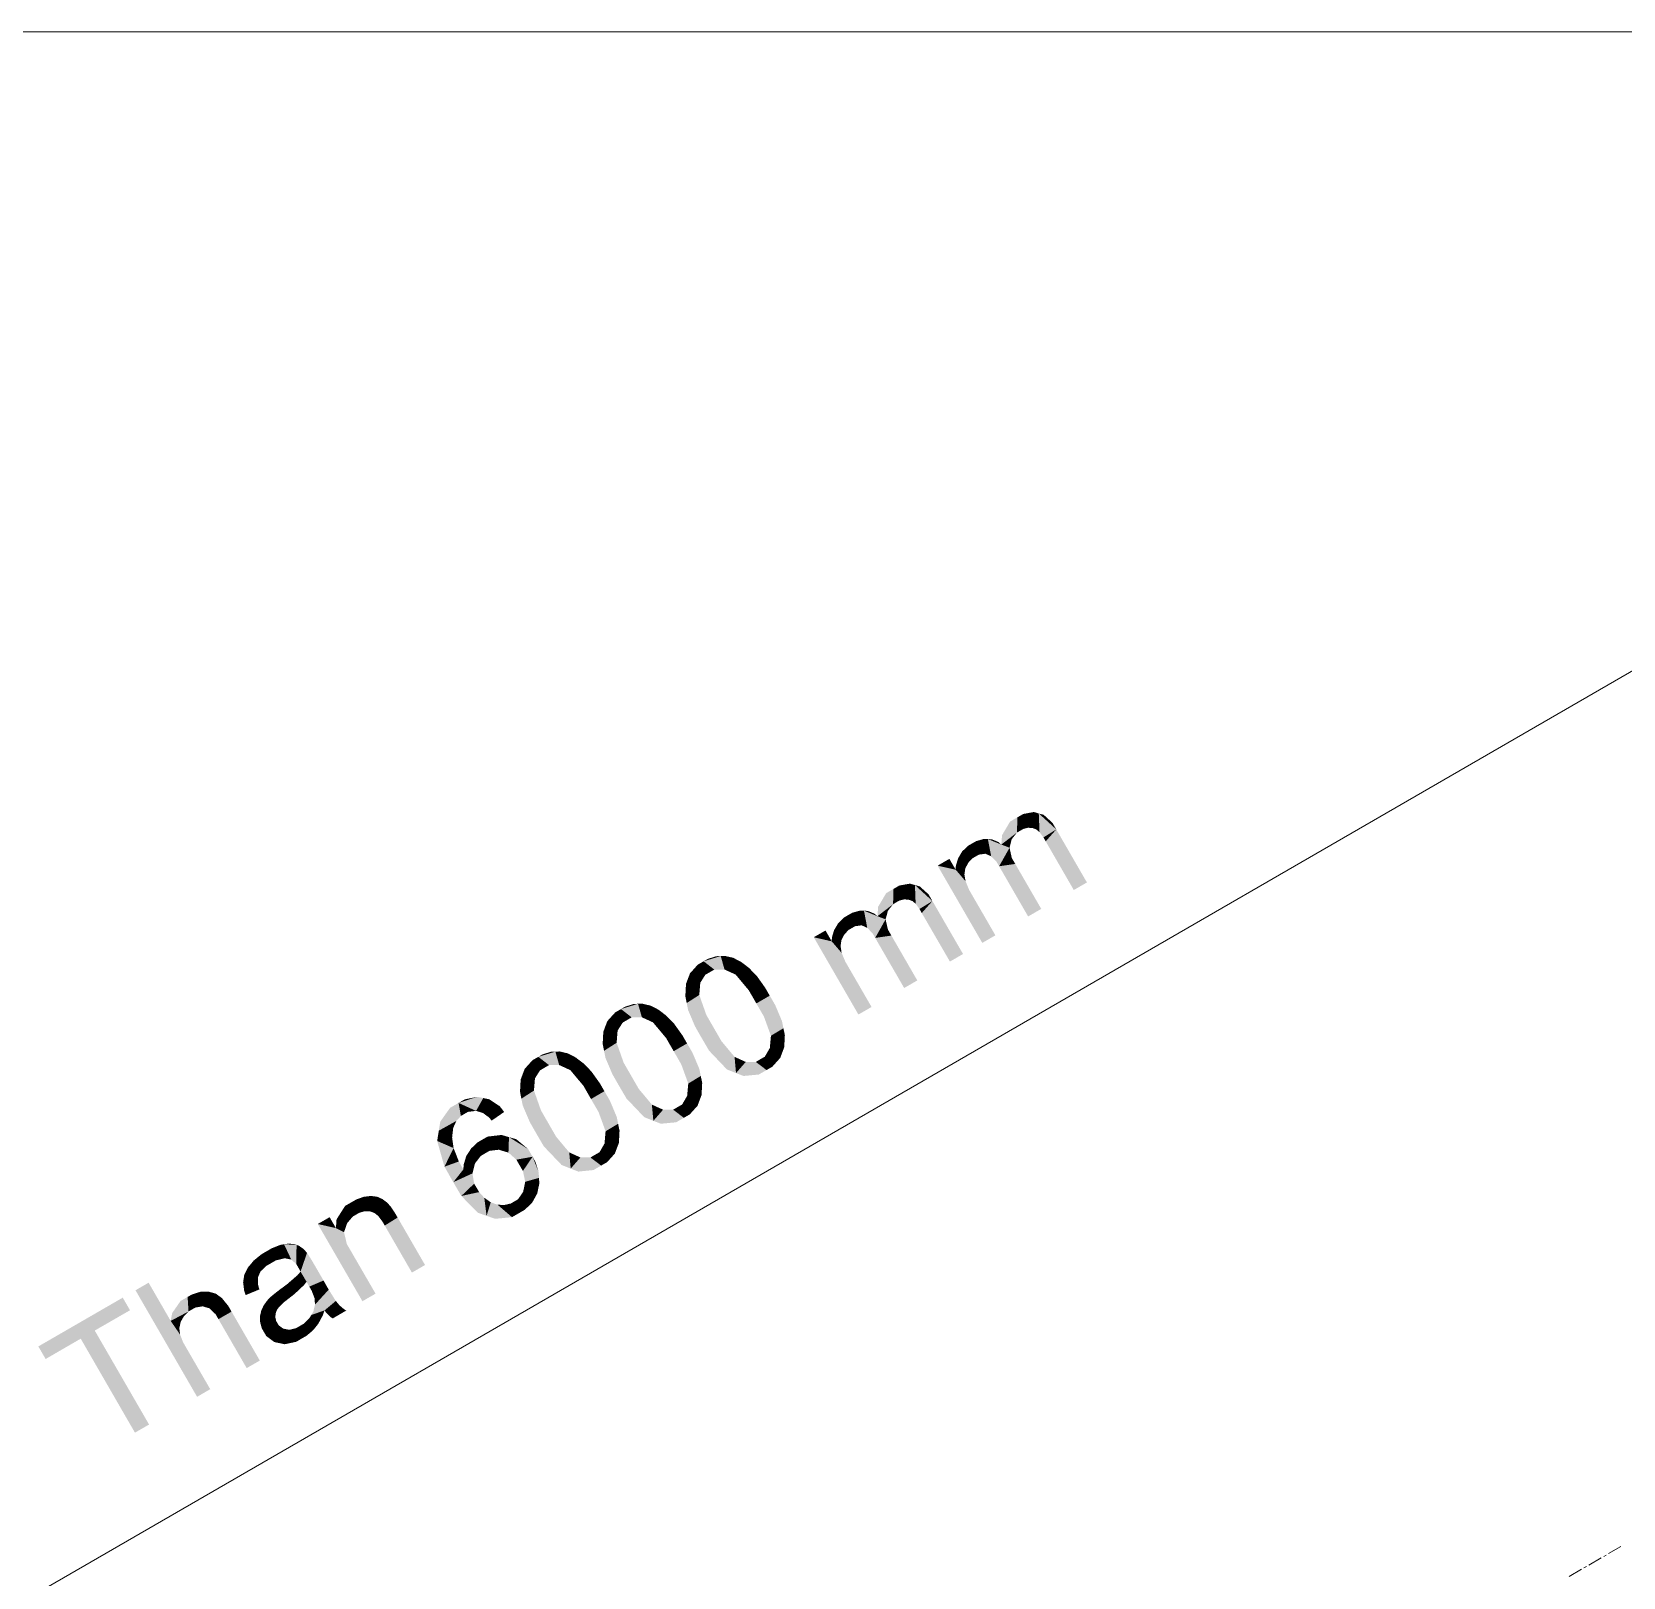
# Model space of a CAD drawing. Header units: millimetres. Extents: x 2 to 579, y 1 to 405.
# Drawn here: x 238.43 to 255.89, y 116.12 to 133.07 of the extents above; entities that cross this region are included whole.
import ezdxf

# ---------------------------------------------------------------- set-up
doc = ezdxf.new("R2010")
doc.units = ezdxf.units.MM
doc.linetypes.add('XKITLINE00', pattern=[0])
doc.layers.add('LinkedObject', color=7, linetype='Continuous', lineweight=0)

# ---------------------------------------------------------------- blocks, each defined once
blk = doc.blocks.new('*A4')
at = {"layer": 'LinkedObject'}
for points in [[(249.479, 124.497), (249.308, 124.491), (249.425, 124.513)], [(249.408, 124.338), (249.308, 124.491), (249.479, 124.497)], [(249.479, 124.497), (249.451, 124.322), (249.408, 124.338)], [(249.451, 124.322), (249.479, 124.497), (249.469, 124.307)], [(249.469, 124.307), (249.479, 124.497), (249.487, 124.292)], [(249.629, 124.394), (249.479, 124.497), (249.533, 124.482)], [(249.671, 124.322), (249.479, 124.497), (249.629, 124.394)], [(249.53, 124.234), (249.479, 124.497), (249.671, 124.322)], [(249.487, 124.292), (249.479, 124.497), (249.53, 124.234)], [(249.245, 124.455), (249.068, 124.156), (249.164, 124.408)], [(249.239, 124.287), (249.068, 124.156), (249.245, 124.455)], [(249.164, 124.408), (249.068, 124.156), (249.076, 124.259)], [(249.239, 124.287), (249.245, 124.455), (249.284, 124.312)], [(249.308, 124.491), (249.358, 124.34), (249.245, 124.455)], [(249.245, 124.455), (249.358, 124.34), (249.308, 124.327)], [(249.284, 124.312), (249.245, 124.455), (249.308, 124.327)], [(249.358, 124.34), (249.308, 124.491), (249.383, 124.339)], [(249.383, 124.339), (249.308, 124.491), (249.408, 124.338)], [(249.671, 124.322), (249.555, 124.191), (249.53, 124.234)], [(249.555, 124.191), (249.671, 124.322), (249.863, 123.657)], [(249.863, 123.657), (249.671, 124.322), (250.007, 123.74)], [(248.823, 124.046), (248.701, 124.141), (248.744, 124.166)], [(248.791, 124.193), (248.894, 124.055), (248.744, 124.166)], [(248.744, 124.166), (248.894, 124.055), (248.823, 124.046)], [(248.879, 124.218), (248.894, 124.055), (248.791, 124.193)], [(248.92, 124.216), (248.894, 124.055), (248.879, 124.218)], [(248.92, 124.216), (248.925, 124.041), (248.894, 124.055)], [(248.925, 124.041), (248.92, 124.216), (248.957, 124.028)], [(249.035, 124.184), (248.92, 124.216), (248.962, 124.214)], [(249.068, 124.156), (248.92, 124.216), (249.035, 124.184)], [(249.016, 123.966), (248.92, 124.216), (249.068, 124.156)], [(248.957, 124.028), (248.92, 124.216), (249.016, 123.966)], [(249.016, 123.966), (249.068, 124.156), (249.044, 123.918)], [(249.158, 124.121), (249.044, 123.918), (249.068, 124.156)], [(249.182, 124.214), (249.068, 124.156), (249.239, 124.287)], [(249.17, 124.167), (249.068, 124.156), (249.182, 124.214)], [(249.068, 124.156), (249.17, 124.167), (249.158, 124.121)], [(248.567, 123.88), (248.369, 123.924), (248.498, 123.999)], [(248.615, 124.041), (248.569, 123.922), (248.593, 124.003)], [(248.706, 123.957), (248.569, 123.922), (248.615, 124.041)], [(248.637, 124.079), (248.753, 124.006), (248.615, 124.041)], [(248.615, 124.041), (248.753, 124.006), (248.706, 123.957)], [(248.701, 124.141), (248.753, 124.006), (248.637, 124.079)], [(248.753, 124.006), (248.701, 124.141), (248.783, 124.023)], [(248.783, 124.023), (248.701, 124.141), (248.823, 124.046)], [(249.183, 124.008), (249.044, 123.918), (249.158, 124.121)], [(249.221, 123.943), (249.044, 123.918), (249.183, 124.008)], [(248.369, 123.924), (248.567, 123.88), (248.859, 123.077)], [(248.673, 123.896), (248.567, 123.88), (248.569, 123.922)], [(248.663, 123.828), (248.567, 123.88), (248.673, 123.896)], [(248.715, 123.658), (249.003, 123.16), (248.567, 123.88)], [(248.715, 123.658), (248.567, 123.88), (248.676, 123.753)], [(248.676, 123.753), (248.567, 123.88), (248.669, 123.79)], [(248.669, 123.79), (248.567, 123.88), (248.663, 123.828)], [(248.859, 123.077), (248.567, 123.88), (249.003, 123.16)], [(248.69, 123.927), (248.569, 123.922), (248.706, 123.957)], [(248.673, 123.896), (248.569, 123.922), (248.69, 123.927)], [(249.044, 123.918), (249.221, 123.943), (249.362, 123.367)], [(249.362, 123.367), (249.221, 123.943), (249.506, 123.45)], [(247.885, 123.669), (247.709, 123.37), (247.805, 123.623)], [(247.88, 123.501), (247.709, 123.37), (247.885, 123.669)], [(247.805, 123.623), (247.709, 123.37), (247.716, 123.473)], [(247.88, 123.501), (247.885, 123.669), (247.924, 123.527)], [(247.948, 123.706), (247.999, 123.554), (247.885, 123.669)], [(247.885, 123.669), (247.999, 123.554), (247.949, 123.541)], [(247.924, 123.527), (247.885, 123.669), (247.949, 123.541)], [(248.12, 123.712), (247.948, 123.706), (248.065, 123.727)], [(248.049, 123.552), (247.948, 123.706), (248.12, 123.712)], [(247.999, 123.554), (247.948, 123.706), (248.024, 123.553)], [(248.024, 123.553), (247.948, 123.706), (248.049, 123.552)], [(248.12, 123.712), (248.092, 123.536), (248.049, 123.552)], [(248.092, 123.536), (248.12, 123.712), (248.11, 123.521)], [(248.11, 123.521), (248.12, 123.712), (248.128, 123.507)], [(248.27, 123.609), (248.12, 123.712), (248.174, 123.696)], [(248.312, 123.536), (248.12, 123.712), (248.27, 123.609)], [(248.17, 123.449), (248.12, 123.712), (248.312, 123.536)], [(248.128, 123.507), (248.12, 123.712), (248.17, 123.449)], [(247.823, 123.428), (247.709, 123.37), (247.88, 123.501)], [(248.312, 123.536), (248.195, 123.405), (248.17, 123.449)], [(248.195, 123.405), (248.312, 123.536), (248.504, 122.872)], [(248.504, 122.872), (248.312, 123.536), (248.648, 122.955)], [(247.278, 123.293), (247.394, 123.22), (247.256, 123.255)], [(247.342, 123.355), (247.394, 123.22), (247.278, 123.293)], [(247.464, 123.26), (247.342, 123.355), (247.384, 123.38)], [(247.394, 123.22), (247.342, 123.355), (247.424, 123.237)], [(247.424, 123.237), (247.342, 123.355), (247.464, 123.26)], [(247.431, 123.407), (247.535, 123.27), (247.384, 123.38)], [(247.384, 123.38), (247.535, 123.27), (247.464, 123.26)], [(247.52, 123.432), (247.535, 123.27), (247.431, 123.407)], [(247.561, 123.43), (247.535, 123.27), (247.52, 123.432)], [(247.561, 123.43), (247.566, 123.256), (247.535, 123.27)], [(247.566, 123.256), (247.561, 123.43), (247.597, 123.242)], [(247.676, 123.398), (247.561, 123.43), (247.602, 123.428)], [(247.709, 123.37), (247.561, 123.43), (247.676, 123.398)], [(247.657, 123.18), (247.561, 123.43), (247.709, 123.37)], [(247.597, 123.242), (247.561, 123.43), (247.657, 123.18)], [(247.657, 123.18), (247.709, 123.37), (247.684, 123.132)], [(247.798, 123.335), (247.684, 123.132), (247.709, 123.37)], [(247.824, 123.223), (247.684, 123.132), (247.798, 123.335)], [(247.811, 123.382), (247.709, 123.37), (247.823, 123.428)], [(247.709, 123.37), (247.811, 123.382), (247.798, 123.335)], [(247.207, 123.094), (247.01, 123.139), (247.139, 123.213)], [(247.01, 123.139), (247.207, 123.094), (247.5, 122.291)], [(247.314, 123.11), (247.207, 123.094), (247.209, 123.137)], [(247.304, 123.042), (247.207, 123.094), (247.314, 123.11)], [(247.256, 123.255), (247.209, 123.137), (247.233, 123.217)], [(247.347, 123.172), (247.209, 123.137), (247.256, 123.255)], [(247.331, 123.141), (247.209, 123.137), (247.347, 123.172)], [(247.314, 123.11), (247.209, 123.137), (247.331, 123.141)], [(247.256, 123.255), (247.394, 123.22), (247.347, 123.172)], [(247.862, 123.157), (247.684, 123.132), (247.824, 123.223)], [(247.684, 123.132), (247.862, 123.157), (248.002, 122.582)], [(248.002, 122.582), (247.862, 123.157), (248.146, 122.665)], [(245.989, 122.933), (245.802, 122.875), (245.942, 122.931)], [(246.031, 122.785), (245.802, 122.875), (245.989, 122.933)], [(245.942, 122.931), (245.802, 122.875), (245.849, 122.902)], [(246.035, 122.934), (246.092, 122.757), (245.989, 122.933)], [(245.989, 122.933), (246.092, 122.757), (246.031, 122.785)], [(246.125, 122.914), (246.092, 122.757), (246.035, 122.934)], [(247.356, 122.872), (247.644, 122.374), (247.207, 123.094)], [(247.356, 122.872), (247.207, 123.094), (247.316, 122.967)], [(247.316, 122.967), (247.207, 123.094), (247.31, 123.005)], [(247.31, 123.005), (247.207, 123.094), (247.304, 123.042)], [(247.5, 122.291), (247.207, 123.094), (247.644, 122.374)], [(245.738, 122.839), (245.82, 122.727), (245.652, 122.743)], [(245.802, 122.875), (245.82, 122.727), (245.738, 122.839)], [(245.802, 122.875), (245.919, 122.784), (245.869, 122.755)], [(245.919, 122.784), (245.802, 122.875), (246.031, 122.785)], [(245.82, 122.727), (245.802, 122.875), (245.869, 122.755)], [(246.169, 122.891), (246.092, 122.757), (246.125, 122.914)], [(246.169, 122.891), (246.153, 122.729), (246.092, 122.757)], [(246.212, 122.869), (246.153, 122.729), (246.169, 122.891)], [(246.299, 122.803), (246.153, 122.729), (246.212, 122.869)], [(246.341, 122.759), (246.153, 122.729), (246.299, 122.803)], [(246.341, 122.759), (246.297, 122.557), (246.153, 122.729)], [(246.384, 122.716), (246.297, 122.557), (246.341, 122.759)], [(245.608, 122.627), (245.76, 122.58), (245.601, 122.492)], [(245.601, 122.492), (245.76, 122.58), (245.616, 122.417)], [(245.765, 122.639), (245.608, 122.627), (245.63, 122.685)], [(245.76, 122.58), (245.608, 122.627), (245.765, 122.639)], [(245.616, 122.417), (245.76, 122.58), (245.754, 122.506)], [(245.652, 122.743), (245.82, 122.727), (245.63, 122.685)], [(245.63, 122.685), (245.82, 122.727), (245.765, 122.639)], [(246.477, 122.585), (246.297, 122.557), (246.384, 122.716)], [(246.477, 122.585), (246.38, 122.413), (246.297, 122.557)], [(246.527, 122.498), (246.38, 122.413), (246.477, 122.585)], [(245.082, 122.409), (244.895, 122.351), (245.035, 122.407)], [(245.124, 122.261), (244.895, 122.351), (245.082, 122.409)], [(245.035, 122.407), (244.895, 122.351), (244.942, 122.378)], [(245.128, 122.41), (245.185, 122.233), (245.082, 122.409)], [(245.082, 122.409), (245.185, 122.233), (245.124, 122.261)], [(245.218, 122.389), (245.185, 122.233), (245.128, 122.41)], [(245.754, 122.506), (245.707, 122.162), (245.616, 122.417)], [(245.616, 122.417), (245.707, 122.162), (245.631, 122.341)], [(245.831, 122.287), (245.707, 122.162), (245.754, 122.506)], [(246.527, 122.498), (246.463, 122.269), (246.38, 122.413)], [(246.587, 122.395), (246.463, 122.269), (246.527, 122.498)], [(244.831, 122.314), (244.913, 122.202), (244.745, 122.219)], [(244.895, 122.351), (244.913, 122.202), (244.831, 122.314)], [(244.895, 122.351), (245.012, 122.26), (244.962, 122.231)], [(245.012, 122.26), (244.895, 122.351), (245.124, 122.261)], [(244.913, 122.202), (244.895, 122.351), (244.962, 122.231)], [(245.262, 122.367), (245.185, 122.233), (245.218, 122.389)], [(245.262, 122.367), (245.246, 122.205), (245.185, 122.233)], [(245.305, 122.345), (245.246, 122.205), (245.262, 122.367)], [(245.392, 122.279), (245.246, 122.205), (245.305, 122.345)], [(245.434, 122.235), (245.246, 122.205), (245.392, 122.279)], [(245.434, 122.235), (245.39, 122.033), (245.246, 122.205)], [(245.477, 122.191), (245.39, 122.033), (245.434, 122.235)], [(245.707, 122.162), (245.831, 122.287), (245.766, 122.058)], [(245.766, 122.058), (245.831, 122.287), (245.914, 122.143)], [(246.463, 122.269), (246.587, 122.395), (246.54, 122.058)], [(246.54, 122.058), (246.587, 122.395), (246.677, 122.141)], [(246.677, 122.141), (246.587, 122.395), (246.662, 122.217)], [(244.701, 122.102), (244.853, 122.056), (244.694, 121.968)], [(244.694, 121.968), (244.853, 122.056), (244.709, 121.893)], [(244.858, 122.115), (244.701, 122.102), (244.723, 122.161)], [(244.853, 122.056), (244.701, 122.102), (244.858, 122.115)], [(244.709, 121.893), (244.853, 122.056), (244.847, 121.981)], [(244.745, 122.219), (244.913, 122.202), (244.723, 122.161)], [(244.723, 122.161), (244.913, 122.202), (244.858, 122.115)], [(245.57, 122.061), (245.39, 122.033), (245.477, 122.191)], [(245.57, 122.061), (245.473, 121.889), (245.39, 122.033)], [(245.62, 121.974), (245.473, 121.889), (245.57, 122.061)], [(245.914, 122.143), (245.862, 121.894), (245.766, 122.058)], [(245.997, 121.999), (245.862, 121.894), (245.914, 122.143)], [(246.677, 122.141), (246.534, 121.991), (246.54, 122.058)], [(246.693, 122.066), (246.534, 121.991), (246.677, 122.141)], [(246.686, 121.932), (246.534, 121.991), (246.693, 122.066)], [(244.175, 121.884), (243.988, 121.827), (244.128, 121.883)], [(244.217, 121.737), (243.988, 121.827), (244.175, 121.884)], [(244.128, 121.883), (243.988, 121.827), (244.035, 121.854)], [(244.221, 121.886), (244.278, 121.709), (244.175, 121.884)], [(244.175, 121.884), (244.278, 121.709), (244.217, 121.737)], [(244.311, 121.865), (244.278, 121.709), (244.221, 121.886)], [(244.847, 121.981), (244.8, 121.638), (244.709, 121.893)], [(244.709, 121.893), (244.8, 121.638), (244.724, 121.817)], [(244.924, 121.763), (244.8, 121.638), (244.847, 121.981)], [(245.62, 121.974), (245.556, 121.745), (245.473, 121.889)], [(245.68, 121.871), (245.556, 121.745), (245.62, 121.974)], [(245.997, 121.999), (246.157, 121.649), (245.862, 121.894)], [(245.862, 121.894), (246.157, 121.649), (246.057, 121.689)], [(246.141, 121.827), (246.157, 121.649), (245.997, 121.999)], [(246.664, 121.873), (246.473, 121.829), (246.528, 121.924)], [(246.642, 121.815), (246.473, 121.829), (246.664, 121.873)], [(246.534, 121.991), (246.686, 121.932), (246.528, 121.924)], [(246.528, 121.924), (246.686, 121.932), (246.664, 121.873)], [(243.924, 121.79), (244.006, 121.678), (243.838, 121.695)], [(243.988, 121.827), (244.006, 121.678), (243.924, 121.79)], [(243.988, 121.827), (244.105, 121.736), (244.055, 121.707)], [(244.105, 121.736), (243.988, 121.827), (244.217, 121.737)], [(244.006, 121.678), (243.988, 121.827), (244.055, 121.707)], [(244.355, 121.843), (244.278, 121.709), (244.311, 121.865)], [(244.355, 121.843), (244.339, 121.681), (244.278, 121.709)], [(244.398, 121.82), (244.339, 121.681), (244.355, 121.843)], [(244.485, 121.754), (244.339, 121.681), (244.398, 121.82)], [(244.527, 121.711), (244.339, 121.681), (244.485, 121.754)], [(244.527, 121.711), (244.483, 121.509), (244.339, 121.681)], [(244.57, 121.667), (244.483, 121.509), (244.527, 121.711)], [(244.8, 121.638), (244.924, 121.763), (244.859, 121.534)], [(244.859, 121.534), (244.924, 121.763), (245.007, 121.619)], [(245.556, 121.745), (245.68, 121.871), (245.633, 121.534)], [(245.633, 121.534), (245.68, 121.871), (245.77, 121.617)], [(245.77, 121.617), (245.68, 121.871), (245.755, 121.693)], [(246.157, 121.649), (246.141, 121.827), (246.202, 121.799)], [(246.264, 121.771), (246.157, 121.649), (246.202, 121.799)], [(246.264, 121.771), (246.492, 121.682), (246.157, 121.649)], [(246.374, 121.771), (246.492, 121.682), (246.264, 121.771)], [(246.492, 121.682), (246.374, 121.771), (246.423, 121.8)], [(246.473, 121.829), (246.492, 121.682), (246.423, 121.8)], [(246.556, 121.719), (246.473, 121.829), (246.642, 121.815)], [(246.492, 121.682), (246.473, 121.829), (246.556, 121.719)], [(243.794, 121.578), (243.946, 121.532), (243.787, 121.444)], [(243.787, 121.444), (243.946, 121.532), (243.802, 121.368)], [(243.951, 121.591), (243.794, 121.578), (243.816, 121.636)], [(243.946, 121.532), (243.794, 121.578), (243.951, 121.591)], [(243.802, 121.368), (243.946, 121.532), (243.94, 121.457)], [(243.838, 121.695), (244.006, 121.678), (243.816, 121.636)], [(243.816, 121.636), (244.006, 121.678), (243.951, 121.591)], [(244.663, 121.537), (244.483, 121.509), (244.57, 121.667)], [(244.663, 121.537), (244.566, 121.364), (244.483, 121.509)], [(244.713, 121.45), (244.566, 121.364), (244.663, 121.537)], [(245.007, 121.619), (244.955, 121.37), (244.859, 121.534)], [(245.09, 121.475), (244.955, 121.37), (245.007, 121.619)], [(245.77, 121.617), (245.627, 121.467), (245.633, 121.534)], [(245.786, 121.542), (245.627, 121.467), (245.77, 121.617)], [(245.779, 121.408), (245.627, 121.467), (245.786, 121.542)], [(246.157, 121.649), (246.492, 121.682), (246.24, 121.617)], [(246.24, 121.617), (246.492, 121.682), (246.407, 121.633)], [(243.317, 121.388), (243.113, 121.321), (243.182, 121.361)], [(243.384, 121.375), (243.113, 121.321), (243.317, 121.388)], [(243.305, 121.234), (243.113, 121.321), (243.384, 121.375)], [(243.305, 121.234), (243.384, 121.375), (243.352, 121.22)], [(243.384, 121.375), (243.38, 121.211), (243.352, 121.22)], [(243.38, 121.211), (243.384, 121.375), (243.443, 121.165)], [(243.565, 121.285), (243.384, 121.375), (243.45, 121.361)], [(243.443, 121.165), (243.384, 121.375), (243.565, 121.285)], [(243.94, 121.457), (243.893, 121.114), (243.802, 121.368)], [(243.802, 121.368), (243.893, 121.114), (243.817, 121.293)], [(244.017, 121.239), (243.893, 121.114), (243.94, 121.457)], [(244.713, 121.45), (244.649, 121.221), (244.566, 121.364)], [(244.773, 121.347), (244.649, 121.221), (244.713, 121.45)], [(245.09, 121.475), (245.25, 121.125), (244.955, 121.37)], [(244.955, 121.37), (245.25, 121.125), (245.15, 121.165)], [(245.234, 121.303), (245.25, 121.125), (245.09, 121.475)], [(245.757, 121.349), (245.566, 121.304), (245.621, 121.4)], [(245.627, 121.467), (245.779, 121.408), (245.621, 121.4)], [(245.621, 121.4), (245.779, 121.408), (245.757, 121.349)], [(243.113, 121.321), (242.896, 121.017), (243.02, 121.268)], [(243.138, 121.178), (242.896, 121.017), (243.113, 121.321)], [(243.02, 121.268), (242.896, 121.017), (242.912, 121.116)], [(243.089, 121.124), (242.896, 121.017), (243.138, 121.178)], [(243.113, 121.321), (243.215, 121.223), (243.172, 121.198)], [(243.215, 121.223), (243.113, 121.321), (243.305, 121.234)], [(243.138, 121.178), (243.113, 121.321), (243.172, 121.198)], [(243.443, 121.165), (243.565, 121.285), (243.477, 121.128)], [(243.477, 121.128), (243.565, 121.285), (243.613, 121.222)], [(243.893, 121.114), (244.017, 121.239), (243.952, 121.01)], [(243.952, 121.01), (244.017, 121.239), (244.1, 121.095)], [(244.649, 121.221), (244.773, 121.347), (244.726, 121.01)], [(244.726, 121.01), (244.773, 121.347), (244.863, 121.093)], [(244.863, 121.093), (244.773, 121.347), (244.848, 121.168)], [(245.25, 121.125), (245.234, 121.303), (245.295, 121.275)], [(245.357, 121.247), (245.25, 121.125), (245.295, 121.275)], [(245.357, 121.247), (245.585, 121.158), (245.25, 121.125)], [(245.467, 121.247), (245.585, 121.158), (245.357, 121.247)], [(245.585, 121.158), (245.467, 121.247), (245.516, 121.276)], [(245.566, 121.304), (245.585, 121.158), (245.516, 121.276)], [(245.735, 121.29), (245.566, 121.304), (245.757, 121.349)], [(245.649, 121.195), (245.566, 121.304), (245.735, 121.29)], [(245.585, 121.158), (245.566, 121.304), (245.649, 121.195)], [(243.054, 121.046), (242.878, 120.904), (242.896, 121.017)], [(243.042, 120.943), (242.878, 120.904), (243.054, 121.046)], [(243.073, 121.09), (242.896, 121.017), (243.089, 121.124)], [(242.896, 121.017), (243.073, 121.09), (243.054, 121.046)], [(244.1, 121.095), (244.048, 120.845), (243.952, 121.01)], [(244.183, 120.951), (244.048, 120.845), (244.1, 121.095)], [(244.863, 121.093), (244.72, 120.943), (244.726, 121.01)], [(244.879, 121.017), (244.72, 120.943), (244.863, 121.093)], [(244.872, 120.883), (244.72, 120.943), (244.879, 121.017)], [(245.25, 121.125), (245.585, 121.158), (245.333, 121.093)], [(245.333, 121.093), (245.585, 121.158), (245.5, 121.109)], [(243.05, 120.884), (242.878, 120.904), (243.042, 120.943)], [(243.058, 120.826), (242.958, 120.622), (242.878, 120.904)], [(243.058, 120.826), (242.878, 120.904), (243.05, 120.884)], [(243.116, 120.679), (242.958, 120.622), (243.058, 120.826)], [(243.319, 120.887), (243.404, 120.768), (243.251, 120.822)], [(243.453, 120.796), (243.319, 120.887), (243.36, 120.911)], [(243.404, 120.768), (243.319, 120.887), (243.453, 120.796)], [(243.432, 120.952), (243.555, 120.808), (243.36, 120.911)], [(243.36, 120.911), (243.555, 120.808), (243.453, 120.796)], [(243.585, 120.97), (243.555, 120.808), (243.432, 120.952)], [(243.666, 120.946), (243.555, 120.808), (243.585, 120.97)], [(243.555, 120.808), (243.666, 120.946), (243.607, 120.792)], [(243.666, 120.946), (243.66, 120.776), (243.607, 120.792)], [(243.66, 120.776), (243.666, 120.946), (243.747, 120.699)], [(243.876, 120.815), (243.666, 120.946), (243.747, 120.923)], [(243.925, 120.731), (243.666, 120.946), (243.876, 120.815)], [(243.747, 120.699), (243.666, 120.946), (243.925, 120.731)], [(244.183, 120.951), (244.343, 120.601), (244.048, 120.845)], [(244.048, 120.845), (244.343, 120.601), (244.243, 120.641)], [(244.327, 120.779), (244.343, 120.601), (244.183, 120.951)], [(244.85, 120.825), (244.659, 120.78), (244.714, 120.876)], [(244.72, 120.943), (244.872, 120.883), (244.714, 120.876)], [(244.714, 120.876), (244.872, 120.883), (244.85, 120.825)], [(243.116, 120.679), (243.055, 120.452), (242.958, 120.622)], [(243.165, 120.591), (243.055, 120.452), (243.116, 120.679)], [(243.225, 120.781), (243.165, 120.591), (243.198, 120.741)], [(243.355, 120.739), (243.165, 120.591), (243.225, 120.781)], [(243.198, 120.741), (243.165, 120.591), (243.169, 120.645)], [(243.293, 120.657), (243.165, 120.591), (243.355, 120.739)], [(243.279, 120.602), (243.165, 120.591), (243.293, 120.657)], [(243.251, 120.822), (243.404, 120.768), (243.225, 120.781)], [(243.225, 120.781), (243.404, 120.768), (243.355, 120.739)], [(243.747, 120.699), (243.925, 120.731), (243.782, 120.638)], [(243.925, 120.731), (243.819, 120.575), (243.782, 120.638)], [(243.819, 120.575), (243.925, 120.731), (243.844, 120.456)], [(243.844, 120.456), (243.925, 120.731), (243.995, 120.499)], [(243.992, 120.56), (243.925, 120.731), (243.956, 120.676)], [(243.995, 120.499), (243.925, 120.731), (243.992, 120.56)], [(244.343, 120.601), (244.327, 120.779), (244.388, 120.751)], [(244.45, 120.723), (244.343, 120.601), (244.388, 120.751)], [(244.45, 120.723), (244.677, 120.634), (244.343, 120.601)], [(244.56, 120.723), (244.677, 120.634), (244.45, 120.723)], [(244.677, 120.634), (244.56, 120.723), (244.609, 120.752)], [(244.659, 120.78), (244.677, 120.634), (244.609, 120.752)], [(244.828, 120.766), (244.659, 120.78), (244.85, 120.825)], [(244.742, 120.671), (244.659, 120.78), (244.828, 120.766)], [(244.677, 120.634), (244.659, 120.78), (244.742, 120.671)], [(243.055, 120.452), (243.165, 120.591), (243.265, 120.548)], [(243.265, 120.548), (243.143, 120.301), (243.055, 120.452)], [(243.284, 120.436), (243.143, 120.301), (243.265, 120.548)], [(243.165, 120.591), (243.279, 120.602), (243.265, 120.548)], [(243.995, 120.499), (243.833, 120.401), (243.844, 120.456)], [(243.999, 120.438), (243.833, 120.401), (243.995, 120.499)], [(244.343, 120.601), (244.677, 120.634), (244.426, 120.568)], [(244.426, 120.568), (244.677, 120.634), (244.593, 120.585)], [(243.143, 120.301), (243.284, 120.436), (243.317, 120.38)], [(243.339, 120.343), (243.143, 120.301), (243.317, 120.38)], [(243.339, 120.343), (243.42, 120.083), (243.143, 120.301)], [(243.395, 120.281), (243.42, 120.083), (243.339, 120.343)], [(243.949, 120.279), (243.764, 120.263), (243.821, 120.345)], [(243.833, 120.401), (243.976, 120.328), (243.821, 120.345)], [(243.821, 120.345), (243.976, 120.328), (243.949, 120.279)], [(243.976, 120.328), (243.833, 120.401), (243.999, 120.438)], [(241.956, 120.242), (241.774, 120.044), (241.868, 120.192)], [(241.951, 120.074), (241.774, 120.044), (241.956, 120.242)], [(241.951, 120.074), (241.956, 120.242), (241.997, 120.101)], [(241.994, 120.264), (242.083, 120.133), (241.956, 120.242)], [(241.956, 120.242), (242.083, 120.133), (242.025, 120.117)], [(241.997, 120.101), (241.956, 120.242), (242.025, 120.117)], [(242.072, 120.291), (242.083, 120.133), (241.994, 120.264)], [(242.112, 120.296), (242.083, 120.133), (242.072, 120.291)], [(242.083, 120.133), (242.112, 120.296), (242.111, 120.132)], [(242.112, 120.296), (242.14, 120.132), (242.111, 120.132)], [(242.221, 120.292), (242.112, 120.296), (242.152, 120.301)], [(242.25, 120.279), (242.112, 120.296), (242.221, 120.292)], [(242.19, 120.114), (242.112, 120.296), (242.25, 120.279)], [(242.14, 120.132), (242.112, 120.296), (242.19, 120.114)], [(242.25, 120.279), (242.211, 120.097), (242.19, 120.114)], [(242.278, 120.266), (242.211, 120.097), (242.25, 120.279)], [(242.331, 120.226), (242.211, 120.097), (242.278, 120.266)], [(242.211, 120.097), (242.331, 120.226), (242.232, 120.08)], [(242.232, 120.08), (242.331, 120.226), (242.355, 120.199)], [(242.355, 120.199), (242.278, 120.019), (242.232, 120.08)], [(242.371, 120.181), (242.278, 120.019), (242.355, 120.199)], [(242.415, 120.114), (242.278, 120.019), (242.371, 120.181)], [(243.143, 120.301), (243.42, 120.083), (243.325, 120.116)], [(243.431, 120.256), (243.42, 120.083), (243.395, 120.281)], [(243.42, 120.083), (243.431, 120.256), (243.466, 120.231)], [(243.466, 120.231), (243.699, 120.068), (243.42, 120.083)], [(243.54, 120.205), (243.699, 120.068), (243.466, 120.231)], [(243.578, 120.203), (243.699, 120.068), (243.54, 120.205)], [(243.617, 120.202), (243.699, 120.068), (243.578, 120.203)], [(243.687, 120.218), (243.789, 120.12), (243.617, 120.202)], [(243.617, 120.202), (243.789, 120.12), (243.699, 120.068)], [(243.789, 120.12), (243.687, 120.218), (243.718, 120.237)], [(243.764, 120.263), (243.789, 120.12), (243.718, 120.237)], [(243.922, 120.23), (243.764, 120.263), (243.949, 120.279)], [(243.842, 120.151), (243.764, 120.263), (243.922, 120.23)], [(243.789, 120.12), (243.764, 120.263), (243.842, 120.151)], [(241.767, 119.948), (241.568, 119.993), (241.698, 120.068)], [(241.568, 119.993), (241.934, 119.692), (242.058, 119.146)], [(241.934, 119.692), (241.568, 119.993), (241.887, 119.773)], [(241.856, 119.903), (241.568, 119.993), (241.767, 119.948)], [(241.887, 119.773), (241.568, 119.993), (241.856, 119.903)], [(241.774, 120.044), (241.889, 120), (241.767, 119.948)], [(241.767, 119.948), (241.889, 120), (241.856, 119.903)], [(241.889, 120), (241.774, 120.044), (241.951, 120.074)], [(242.415, 120.114), (242.303, 119.976), (242.278, 120.019)], [(242.444, 120.064), (242.303, 119.976), (242.415, 120.114)], [(242.303, 119.976), (242.444, 120.064), (242.601, 119.46)], [(242.601, 119.46), (242.444, 120.064), (242.745, 119.543)], [(243.42, 120.083), (243.699, 120.068), (243.515, 120.05)], [(240.953, 119.663), (240.833, 119.553), (240.865, 119.592)], [(241.005, 119.534), (240.833, 119.553), (240.953, 119.663)], [(241.007, 119.694), (241.109, 119.594), (240.953, 119.663)], [(241.005, 119.534), (240.953, 119.663), (241.055, 119.563)], [(241.055, 119.563), (240.953, 119.663), (241.109, 119.594)], [(241.198, 119.771), (241.007, 119.694), (241.157, 119.764)], [(241.205, 119.617), (241.007, 119.694), (241.198, 119.771)], [(241.157, 119.764), (241.007, 119.694), (241.062, 119.726)], [(241.109, 119.594), (241.007, 119.694), (241.205, 119.617)], [(241.308, 119.774), (241.198, 119.771), (241.24, 119.777)], [(241.335, 119.764), (241.198, 119.771), (241.308, 119.774)], [(241.205, 119.617), (241.198, 119.771), (241.247, 119.609)], [(241.247, 119.609), (241.198, 119.771), (241.277, 119.603)], [(241.198, 119.771), (241.333, 119.553), (241.277, 119.603)], [(241.335, 119.764), (241.333, 119.553), (241.198, 119.771)], [(241.362, 119.754), (241.333, 119.553), (241.335, 119.764)], [(241.413, 119.718), (241.333, 119.553), (241.362, 119.754)], [(241.436, 119.692), (241.333, 119.553), (241.413, 119.718)], [(241.333, 119.553), (241.436, 119.692), (241.45, 119.676)], [(241.333, 119.553), (241.45, 119.676), (241.358, 119.509)], [(241.358, 119.509), (241.45, 119.676), (241.361, 119.505)], [(241.361, 119.505), (241.45, 119.676), (241.371, 119.486)], [(241.371, 119.486), (241.45, 119.676), (241.379, 119.471)], [(241.379, 119.471), (241.45, 119.676), (241.445, 119.359)], [(241.492, 119.612), (241.445, 119.359), (241.45, 119.676)], [(241.52, 119.564), (241.445, 119.359), (241.492, 119.612)], [(242.058, 119.146), (241.934, 119.692), (242.202, 119.229)], [(240.926, 119.441), (240.755, 119.395), (240.94, 119.473)], [(240.761, 119.435), (240.94, 119.473), (240.755, 119.395)], [(240.913, 119.41), (240.755, 119.395), (240.926, 119.441)], [(240.8, 119.514), (240.94, 119.473), (240.761, 119.435)], [(240.833, 119.553), (240.94, 119.473), (240.8, 119.514)], [(240.94, 119.473), (240.833, 119.553), (241.005, 119.534)], [(241.347, 119.433), (241.445, 119.359), (241.233, 119.334)], [(241.379, 119.471), (241.445, 119.359), (241.347, 119.433)], [(241.52, 119.564), (241.475, 119.306), (241.445, 119.359)], [(241.631, 119.373), (241.475, 119.306), (241.52, 119.564)], [(239.954, 118.93), (239.568, 119.266), (239.712, 119.349)], [(239.568, 119.266), (239.954, 118.93), (240.244, 118.097)], [(240.755, 119.395), (240.776, 119.213), (240.749, 119.354)], [(240.749, 119.354), (240.776, 119.213), (240.76, 119.264)], [(240.913, 119.41), (240.776, 119.213), (240.755, 119.395)], [(240.913, 119.327), (240.776, 119.213), (240.913, 119.41)], [(240.776, 119.213), (240.913, 119.327), (240.927, 119.275)], [(241.152, 119.274), (241.242, 119.17), (241.113, 119.244)], [(241.233, 119.334), (241.314, 119.226), (241.152, 119.274)], [(241.152, 119.274), (241.314, 119.226), (241.242, 119.17)], [(241.233, 119.334), (241.445, 119.359), (241.314, 119.226)], [(241.314, 119.226), (241.445, 119.359), (241.415, 119.321)], [(241.631, 119.373), (241.502, 119.259), (241.475, 119.306)], [(241.502, 119.259), (241.631, 119.373), (241.532, 119.18)], [(241.519, 119.032), (241.688, 119.273), (241.766, 119.149)], [(241.538, 119.109), (241.688, 119.273), (241.519, 119.032)], [(241.532, 119.18), (241.631, 119.373), (241.688, 119.273)], [(241.688, 119.273), (241.534, 119.149), (241.532, 119.18)], [(241.534, 119.149), (241.688, 119.273), (241.538, 119.109)], [(239.121, 118.824), (238.502, 118.65), (239.428, 119.185)], [(239.121, 118.824), (239.428, 119.185), (239.508, 119.047)], [(240.14, 119.193), (239.954, 118.93), (240.063, 119.149)], [(240.15, 119.033), (239.954, 118.93), (240.14, 119.193)], [(240.063, 119.149), (239.954, 118.93), (239.971, 119.017)], [(240.187, 119.22), (240.304, 119.09), (240.14, 119.193)], [(240.14, 119.193), (240.304, 119.09), (240.224, 119.076)], [(240.15, 119.033), (240.14, 119.193), (240.182, 119.052)], [(240.182, 119.052), (240.14, 119.193), (240.224, 119.076)], [(240.279, 119.249), (240.304, 119.09), (240.187, 119.22)], [(240.324, 119.25), (240.304, 119.09), (240.279, 119.249)], [(240.324, 119.25), (240.341, 119.079), (240.304, 119.09)], [(240.37, 119.251), (240.341, 119.079), (240.324, 119.25)], [(240.341, 119.079), (240.37, 119.251), (240.379, 119.068)], [(240.482, 119.205), (240.37, 119.251), (240.449, 119.229)], [(240.379, 119.068), (240.37, 119.251), (240.482, 119.205)], [(240.482, 119.205), (240.447, 119.003), (240.379, 119.068)], [(240.516, 119.181), (240.447, 119.003), (240.482, 119.205)], [(240.586, 119.094), (240.447, 119.003), (240.516, 119.181)], [(240.622, 119.032), (240.447, 119.003), (240.586, 119.094)], [(240.975, 119.101), (241.12, 119.05), (240.961, 119.072)], [(241.013, 119.154), (241.12, 119.05), (240.975, 119.101)], [(241.037, 119.179), (241.12, 119.05), (241.013, 119.154)], [(241.055, 119.197), (241.147, 119.087), (241.037, 119.179)], [(241.12, 119.05), (241.037, 119.179), (241.133, 119.069)], [(241.133, 119.069), (241.037, 119.179), (241.147, 119.087)], [(241.113, 119.244), (241.201, 119.138), (241.055, 119.197)], [(241.055, 119.197), (241.201, 119.138), (241.147, 119.087)], [(241.113, 119.244), (241.242, 119.17), (241.201, 119.138)], [(241.766, 119.149), (241.642, 119.045), (241.497, 118.995)], [(241.519, 119.032), (241.766, 119.149), (241.497, 118.995)], [(241.642, 119.045), (241.766, 119.149), (241.663, 119.017)], [(241.663, 119.017), (241.766, 119.149), (241.786, 119.125)], [(241.786, 119.125), (241.707, 118.973), (241.663, 119.017)], [(241.806, 119.101), (241.707, 118.973), (241.786, 119.125)], [(241.806, 119.101), (241.732, 118.957), (241.707, 118.973)], [(241.854, 119.06), (241.732, 118.957), (241.806, 119.101)], [(240.1, 118.982), (239.954, 118.93), (240.15, 119.033)], [(240.081, 118.95), (239.954, 118.93), (240.1, 118.982)], [(240.063, 118.917), (239.954, 118.93), (240.081, 118.95)], [(239.954, 118.93), (240.058, 118.779), (240.091, 118.694)], [(240.058, 118.779), (239.954, 118.93), (240.053, 118.814)], [(240.053, 118.814), (239.954, 118.93), (240.049, 118.849)], [(240.049, 118.849), (239.954, 118.93), (240.063, 118.917)], [(240.244, 118.097), (239.954, 118.93), (240.091, 118.694)], [(240.447, 119.003), (240.622, 119.032), (240.478, 118.949)], [(240.478, 118.949), (240.622, 119.032), (240.788, 118.412)], [(240.788, 118.412), (240.622, 119.032), (240.932, 118.495)], [(240.948, 119.043), (241.104, 118.989), (240.934, 118.981)], [(240.934, 118.981), (241.104, 118.989), (240.935, 118.947)], [(240.935, 118.947), (241.104, 118.989), (241.103, 118.968)], [(241.103, 118.968), (240.972, 118.817), (240.935, 118.947)], [(240.935, 118.947), (240.972, 118.817), (240.936, 118.913)], [(240.936, 118.913), (240.972, 118.817), (240.954, 118.848)], [(241.105, 119.01), (240.948, 119.043), (240.961, 119.072)], [(241.104, 118.989), (240.948, 119.043), (241.105, 119.01)], [(240.961, 119.072), (241.12, 119.05), (241.105, 119.01)], [(241.112, 118.928), (240.972, 118.817), (241.103, 118.968)], [(240.972, 118.817), (241.112, 118.928), (241.123, 118.909)], [(241.14, 118.881), (240.972, 118.817), (241.123, 118.909)], [(241.544, 118.861), (241.412, 118.898), (241.475, 118.958)], [(241.642, 119.045), (241.475, 118.958), (241.497, 118.995)], [(241.622, 118.988), (241.475, 118.958), (241.642, 119.045)], [(241.572, 118.896), (241.475, 118.958), (241.622, 118.988)], [(241.544, 118.861), (241.475, 118.958), (241.572, 118.896)], [(241.732, 118.957), (241.854, 119.06), (241.881, 119.044)], [(239.121, 118.824), (238.967, 118.735), (238.502, 118.65)], [(238.502, 118.65), (238.967, 118.735), (238.582, 118.512)], [(238.967, 118.735), (239.121, 118.824), (239.562, 117.704)], [(239.562, 117.704), (239.121, 118.824), (239.717, 117.793)], [(240.972, 118.817), (241.14, 118.881), (241.003, 118.764)], [(241.003, 118.764), (241.14, 118.881), (241.091, 118.698)], [(241.091, 118.698), (241.14, 118.881), (241.148, 118.686)], [(241.148, 118.686), (241.14, 118.881), (241.189, 118.845)], [(241.189, 118.845), (241.205, 118.674), (241.148, 118.686)], [(241.222, 118.839), (241.205, 118.674), (241.189, 118.845)], [(241.255, 118.832), (241.205, 118.674), (241.222, 118.839)], [(241.205, 118.674), (241.255, 118.832), (241.332, 118.701)], [(241.401, 118.742), (241.255, 118.832), (241.329, 118.85)], [(241.332, 118.701), (241.255, 118.832), (241.401, 118.742)], [(241.371, 118.874), (241.444, 118.766), (241.329, 118.85)], [(241.329, 118.85), (241.444, 118.766), (241.401, 118.742)], [(241.412, 118.898), (241.444, 118.766), (241.371, 118.874)], [(241.515, 118.826), (241.412, 118.898), (241.544, 118.861)], [(241.444, 118.766), (241.412, 118.898), (241.515, 118.826)], [(240.12, 118.644), (240.244, 118.097), (240.091, 118.694)], [(240.244, 118.097), (240.12, 118.644), (240.388, 118.181)]]:
    blk.add_hatch(color=7, dxfattribs=at).paths.add_polyline_path(points, flags=17)
at = {"layer": 'LinkedObject', "color": 2, "linetype": 'XKITLINE00', "lineweight": 0}
blk.add_line((201.494, 133.072), (285.646, 133.072), dxfattribs=at)
at = {"layer": 'LinkedObject', "color": 6, "linetype": 'XKITLINE00', "lineweight": 0}
blk.add_line((217.36, 103.735), (258.753, 127.659), dxfattribs=at)
at = {"layer": 'LinkedObject', "color": 9, "linetype": 'XKITLINE00', "lineweight": 0}
for p, q in [((255.514, 116.252), (255.65, 116.33)), ((255.677, 116.345), (255.704, 116.361)), ((255.731, 116.377), (255.866, 116.455)), ((255.298, 116.126), (255.433, 116.205)), ((255.46, 116.22), (255.487, 116.236))]:
    blk.add_line(p, q, dxfattribs=at)

msp = doc.modelspace()

# ---------------------------------------------------------------- block references
at = {"lineweight": 0}
msp.add_blockref('*A4', (0, 0), dxfattribs=at)

doc.saveas('drawing.dxf')
